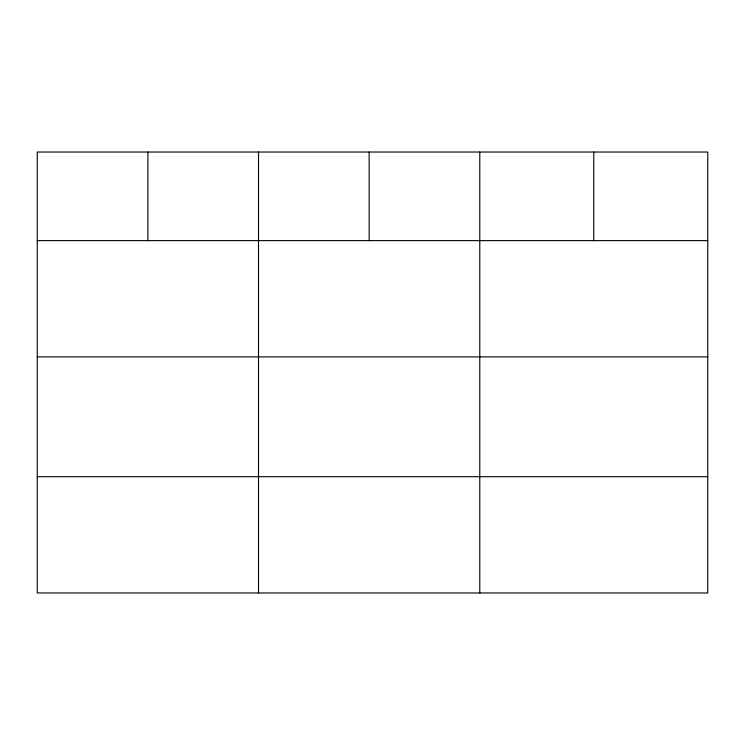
<?xml version="1.0" encoding="UTF-8"?>
<svg xmlns="http://www.w3.org/2000/svg" width="745" height="745" viewBox="0 0 745 745"><rect width="100%" height="100%" fill="white"/><g stroke="black" fill="none" stroke-linecap="round" stroke-linejoin="round"><path stroke-width="1.12" d="M707.75 356.902L707.75 152.036L37.25 152.036L37.25 592.964L707.75 592.964L707.75 356.902L37.25 356.902M37.25 240.626L707.75 240.626M37.25 476.698L707.75 476.698M593.765 152.036L593.765 240.626M479.78 152.036L479.78 592.964M369.147 152.036L369.147 240.626M258.515 152.036L258.515 592.964M147.883 152.036L147.883 240.626"/></g></svg>
